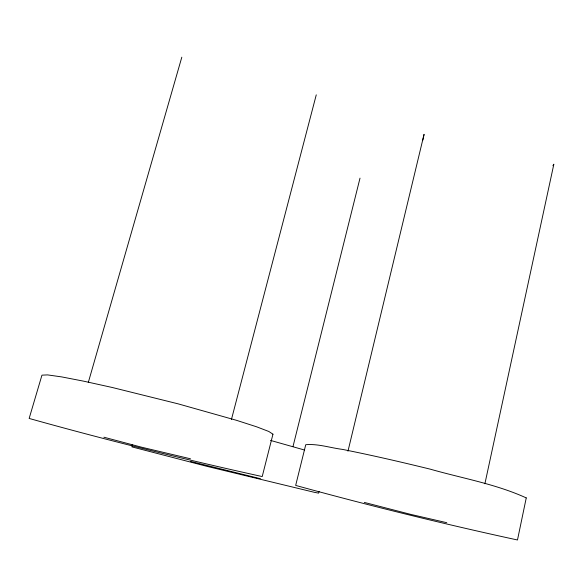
<?xml version="1.0" encoding="UTF-8"?>
<svg xmlns="http://www.w3.org/2000/svg" width="583" height="583" viewBox="0 0 583 583"><rect width="100%" height="100%" fill="white"/><g stroke="black" fill="none" stroke-linecap="round" stroke-linejoin="round"><path stroke-width="0.87" d="M484.896 483.788L553.85 164.202L552.903 165.754M422.799 140.19L424.074 134.316L347.978 451.184M319.047 491.396L318.624 493.123L314.631 492.38L207.256 466.429L131.969 446.899L132.305 444.887M293.001 446.534L360.01 178.143M231.444 419.469L316.263 94.847M88.31 382.448L181.816 57.192M446.767 522.696L411.081 514.468L364.295 502.408M190.481 458.792L141.552 447.197L103.861 437.199M260.39 478.701L190.393 461.372M270.49 440.398L304.669 450.069M526.252 497.904L517.485 539.982C443.116 523.869 369.061 505.548 295.668 485.413L305.747 444.705C318.063 443.634 330.211 447.824 342.345 449.369C371.823 455.228 401.104 462.013 430.298 469.169C462.304 478.322 495.878 484.014 526.252 497.904M272.961 434.182L262.212 476.559C184.053 459.368 106.215 439.99 29.15 418.441L41.954 375.153L47.58 374.898L61.718 376.91L83.77 381.195L112.206 387.476L178.143 403.851L236.436 420.299L256.542 426.778L268.814 431.478L272.961 434.182"/></g></svg>
